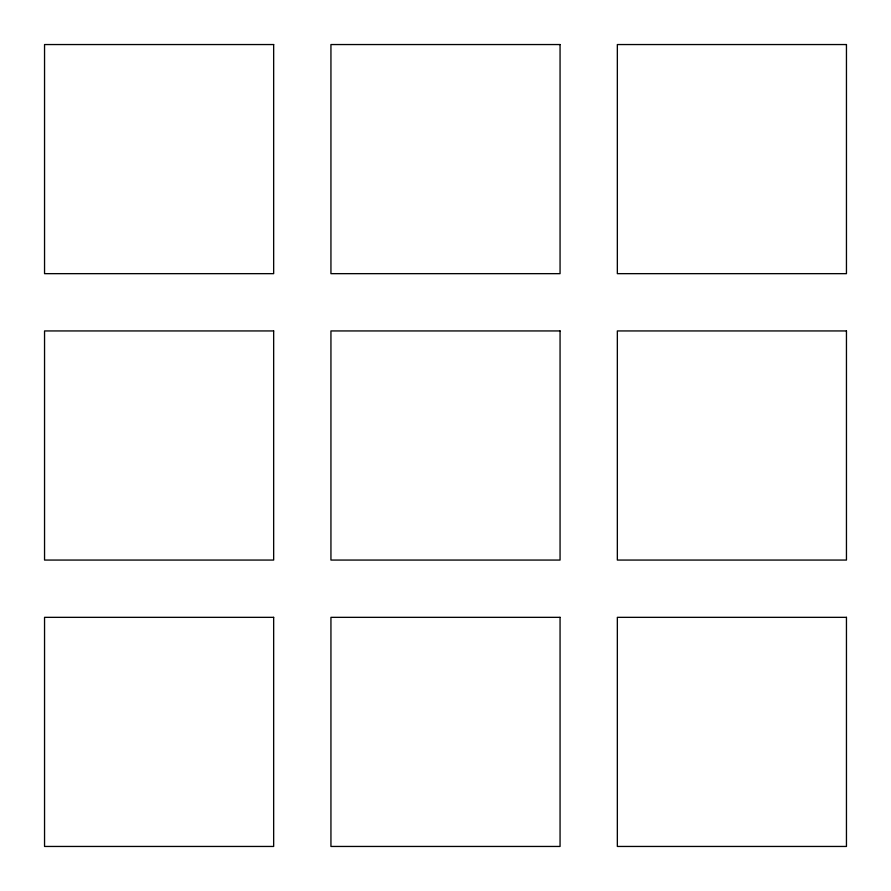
<?xml version="1.0" encoding="UTF-8"?>
<svg xmlns="http://www.w3.org/2000/svg" width="891" height="891" viewBox="0 0 891 891"><rect width="100%" height="100%" fill="white"/><g stroke="black" fill="none" stroke-linecap="round" stroke-linejoin="round"><path stroke-width="1.34" d="M273.66 44.55L44.55 44.55L44.55 273.66L273.66 273.66L273.66 44.55M560.06 44.55L330.94 44.55L330.94 273.66L560.06 273.66L560.06 44.55M846.45 44.55L617.34 44.55L617.34 273.66L846.45 273.66L846.45 44.55M273.66 330.94L44.55 330.94L44.55 560.06L273.66 560.06L273.66 330.94M560.06 330.94L330.94 330.94L330.94 560.06L560.06 560.06L560.06 330.94M846.45 330.94L617.34 330.94L617.34 560.06L846.45 560.06L846.45 330.94M273.66 617.34L44.55 617.34L44.55 846.45L273.66 846.45L273.66 617.34M560.06 617.34L330.94 617.34L330.94 846.45L560.06 846.45L560.06 617.34M846.45 617.34L617.34 617.34L617.34 846.45L846.45 846.45L846.45 617.34"/></g></svg>
